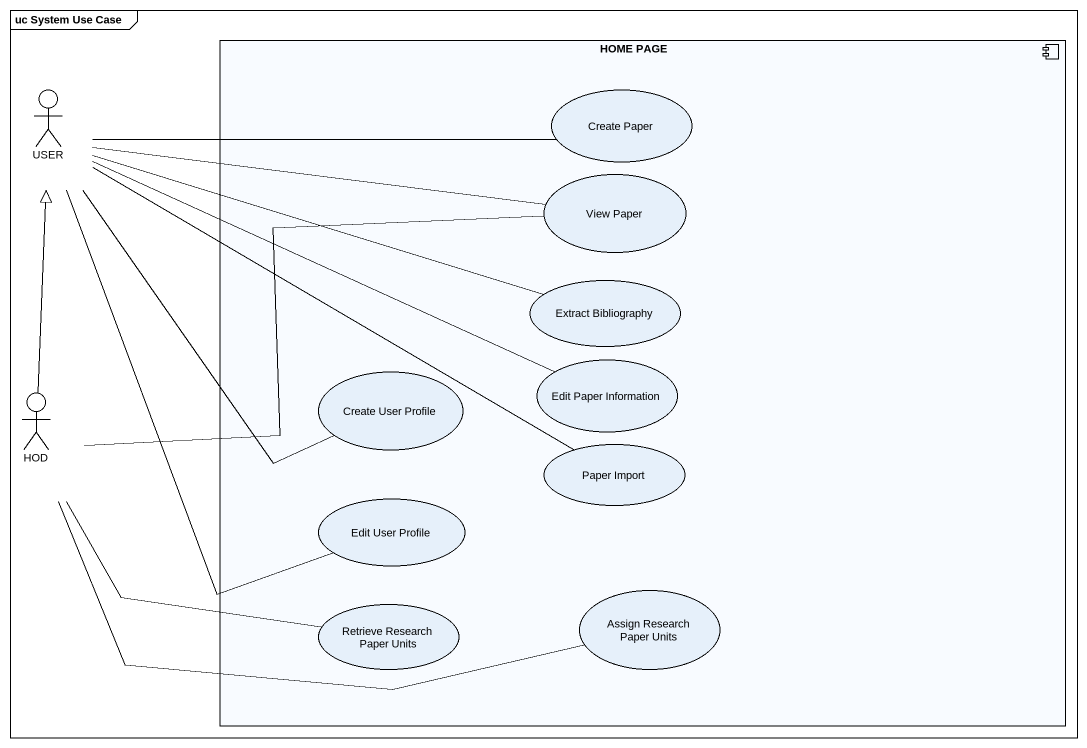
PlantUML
@startuml
mainframe uc System Use Case
component "HOME PAGE" as HOME_PAGE {
  usecase "Create Paper" as Create_Paper
  usecase "View Paper" as View_Paper
  usecase "Extract Bibliography" as Extract_Bibliography
  usecase "Create User Profile" as Create_User_Profile
  usecase "Edit Paper Information" as Edit_Paper_Information
  usecase "Paper Import" as Paper_Import
  usecase "Edit User Profile" as Edit_User_Profile
  usecase "Assign Research Paper Units" as Assign_Research_Paper_Units
  usecase "Retrieve Research Paper Units" as Retrieve_Research_Paper
}
actor USER
actor HOD
USER -right- Create_Paper
USER -right- View_Paper
USER -right- Extract_Bibliography
USER -- Create_User_Profile
USER -right- Edit_Paper_Information
USER -right- Paper_Import
USER -- Edit_User_Profile
HOD -up-|> USER
HOD -right- View_Paper
HOD -right- Assign_Research_Paper_Units
HOD -right- Retrieve_Research_Paper
@enduml
